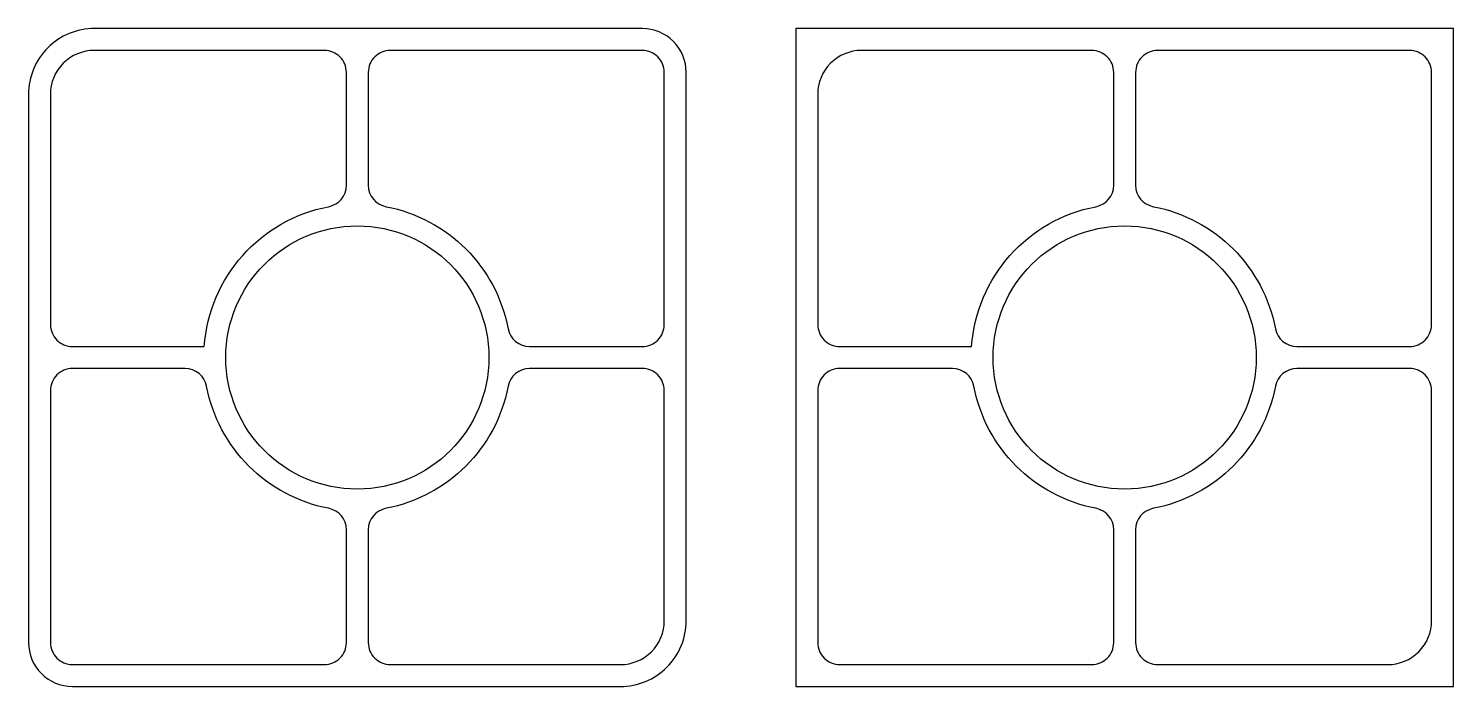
# Model space of a CAD drawing. Header units: millimetres. Extents: x 2250 to 2900, y 1250 to 1550.
import ezdxf

# ---------------------------------------------------------------- set-up
doc = ezdxf.new("R2010")
doc.units = ezdxf.units.MM

msp = doc.modelspace()

# ---------------------------------------------------------------- linework, layer by layer
for points in [[(2530, 1550), (2280, 1550, 0.414214), (2250, 1520), (2250, 1270, 0.414214), (2270, 1250), (2520, 1250, 0.414214), (2550, 1280), (2550, 1530, 0.414214)], [(2395, 1478.58), (2395, 1530, 0.414214), (2385, 1540), (2280, 1540, 0.414214), (2260, 1520), (2260, 1415, 0.414214), (2270, 1405), (2330.18, 1405, -0.339927), (2386.88, 1468.76, 0.359988)], [(2413.13, 1468.76, -0.307574), (2468.76, 1413.13, 0.359988), (2478.58, 1405), (2530, 1405, 0.414214), (2540, 1415), (2540, 1530, 0.414214), (2530, 1540), (2415, 1540, 0.414214), (2405, 1530), (2405, 1478.58, 0.359988)], [(2745, 1478.58), (2745, 1530, 0.414214), (2735, 1540), (2630, 1540, 0.414214), (2610, 1520), (2610, 1415, 0.414214), (2620, 1405), (2680.18, 1405, -0.339927), (2736.88, 1468.76, 0.359988)], [(2763.13, 1468.76, -0.307574), (2818.76, 1413.13, 0.359988), (2828.58, 1405), (2880, 1405, 0.414214), (2890, 1415), (2890, 1530, 0.414214), (2880, 1540), (2765, 1540, 0.414214), (2755, 1530), (2755, 1478.58, 0.359988)], [(2386.88, 1331.24, -0.307574), (2331.24, 1386.88, 0.359988), (2321.42, 1395), (2270, 1395, 0.414214), (2260, 1385), (2260, 1270, 0.414214), (2270, 1260), (2385, 1260, 0.414214), (2395, 1270), (2395, 1321.42, 0.359988)], [(2468.76, 1386.88, -0.307574), (2413.13, 1331.24, 0.359988), (2405, 1321.42), (2405, 1270, 0.414214), (2415, 1260), (2520, 1260, 0.414214), (2540, 1280), (2540, 1385, 0.414214), (2530, 1395), (2478.58, 1395, 0.359988)], [(2736.88, 1331.24, -0.307574), (2681.24, 1386.88, 0.359988), (2671.42, 1395), (2620, 1395, 0.414214), (2610, 1385), (2610, 1270, 0.414214), (2620, 1260), (2735, 1260, 0.414214), (2745, 1270), (2745, 1321.42, 0.359988)], [(2818.76, 1386.88, -0.307574), (2763.13, 1331.24, 0.359988), (2755, 1321.42), (2755, 1270, 0.414214), (2765, 1260), (2870, 1260, 0.414214), (2890, 1280), (2890, 1385, 0.414214), (2880, 1395), (2828.58, 1395, 0.359988)]]:
    msp.add_lwpolyline(points, format="xyb", close=True)
msp.add_lwpolyline([(2600, 1250), (2900, 1250), (2900, 1550), (2600, 1550), (2600, 1250)])
for centre in [(2400, 1400), (2750, 1400)]:
    msp.add_circle(centre, 60)

doc.saveas('drawing.dxf')
